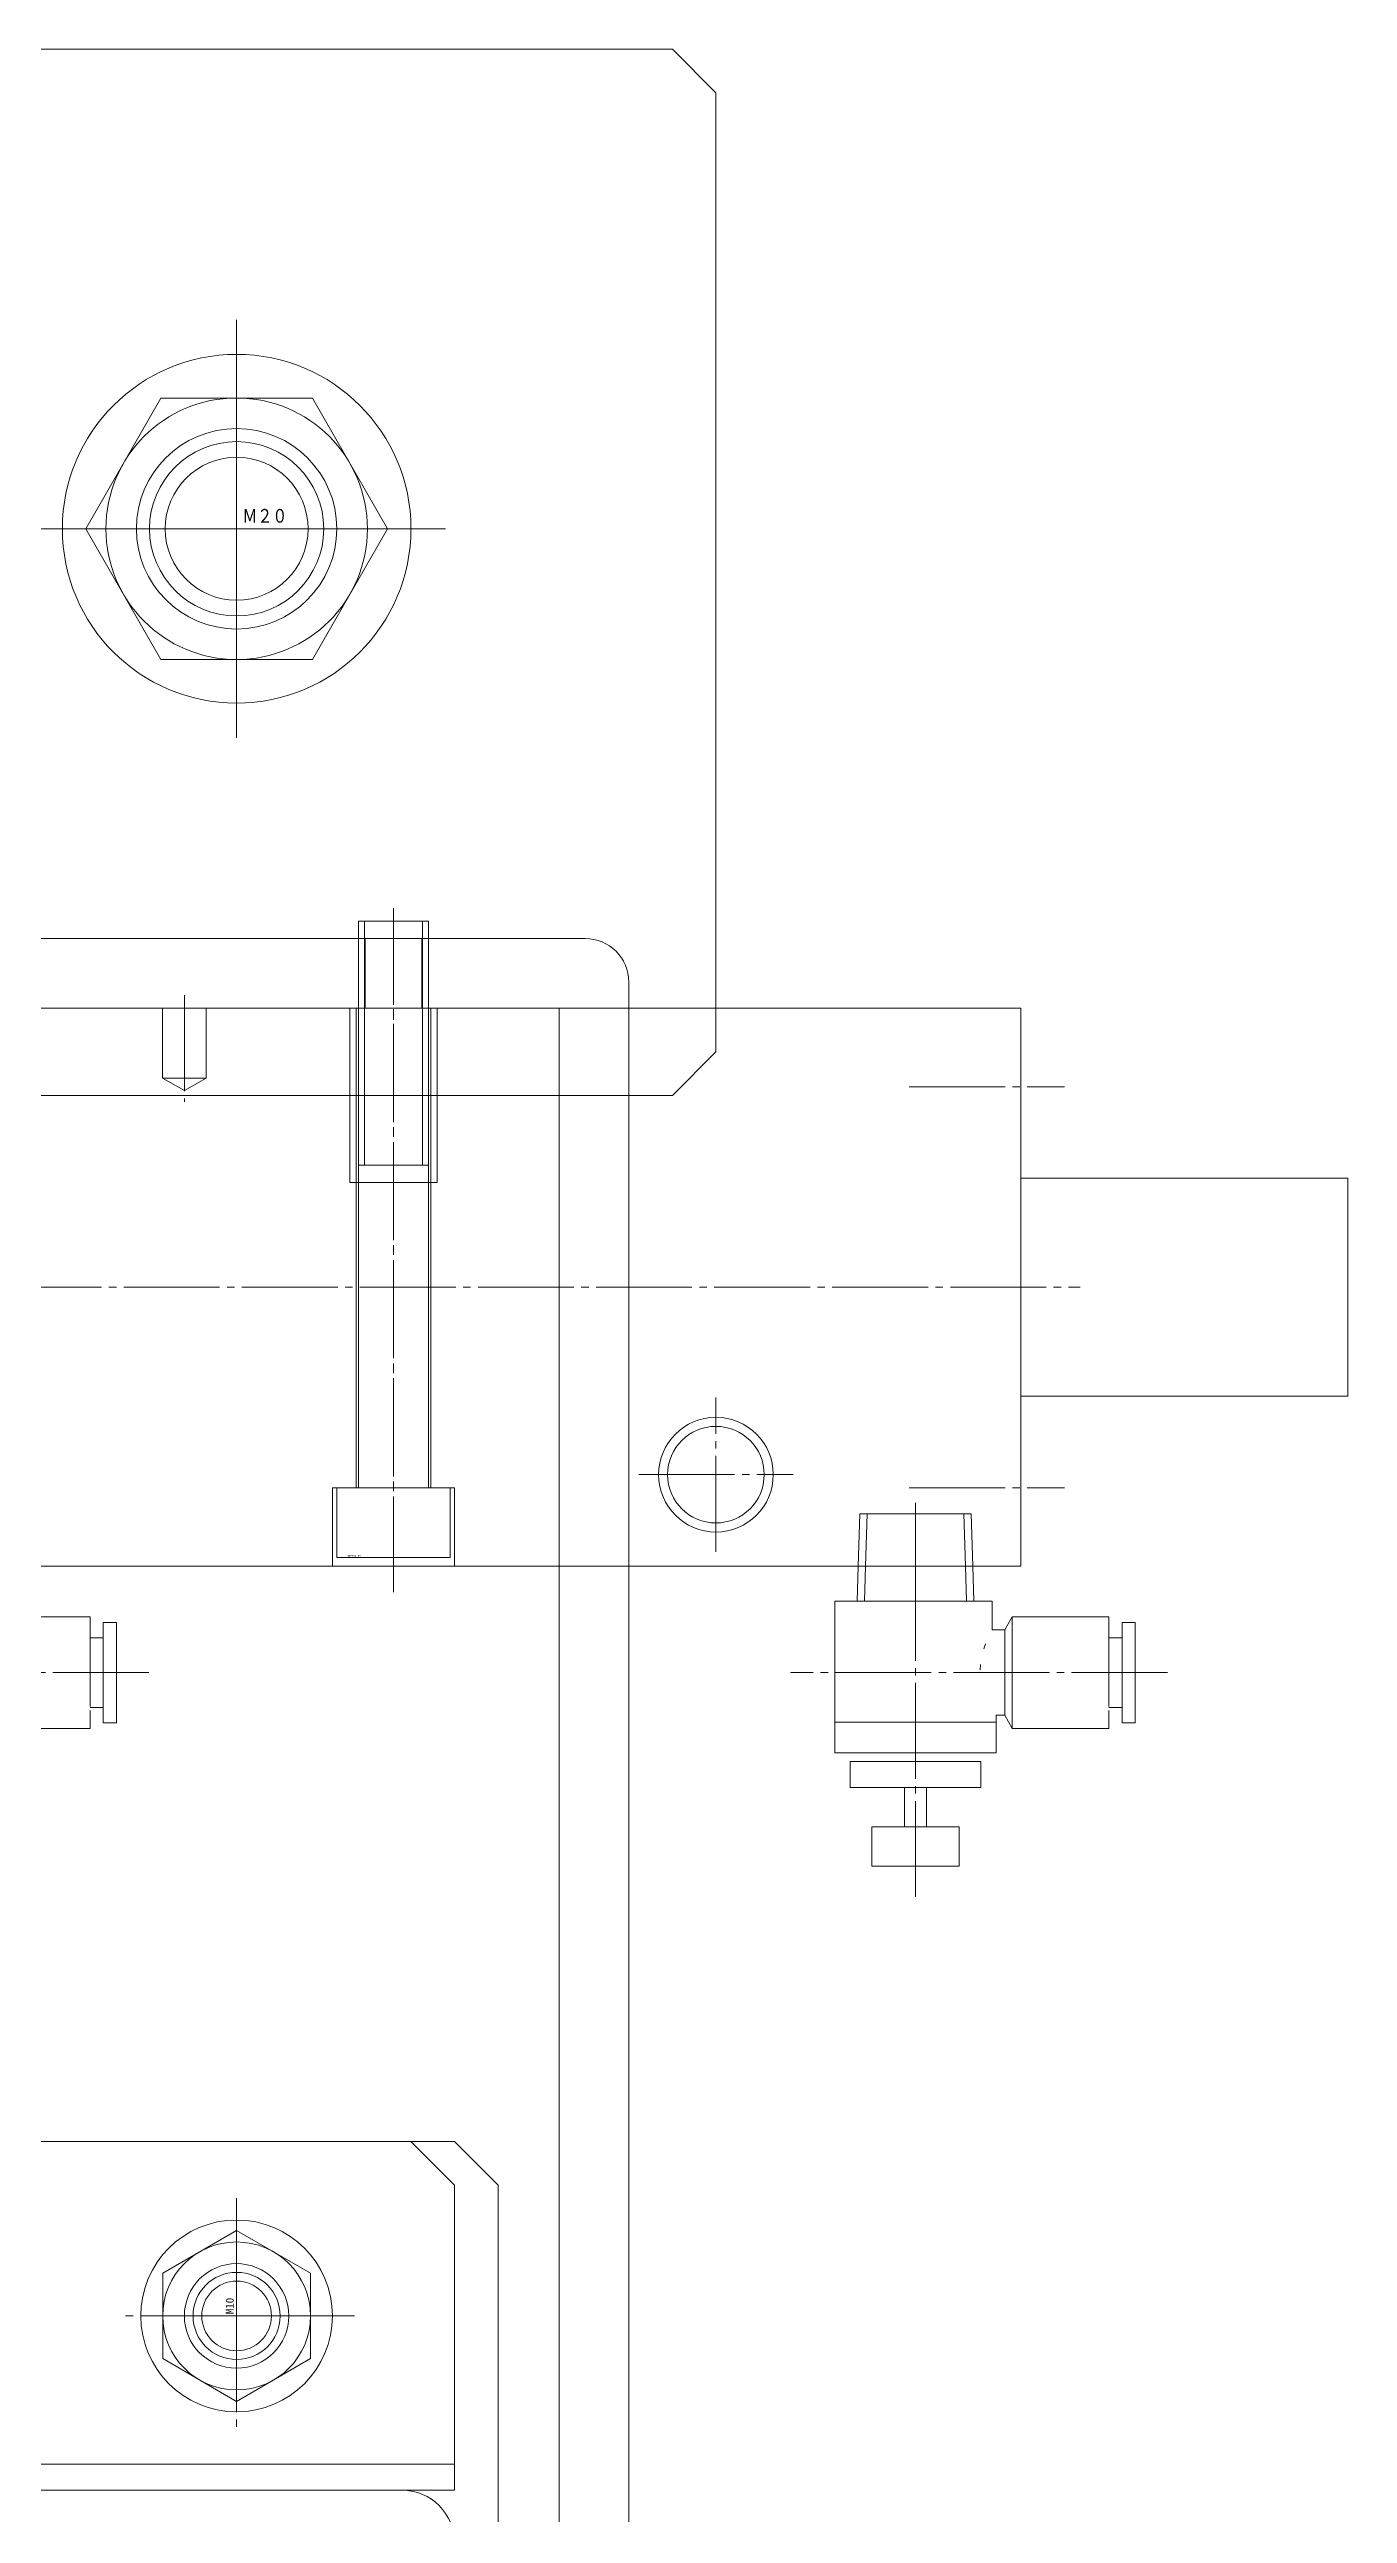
# Model space of a CAD drawing. Units: millimetres at full size. Extents: x -21196 to 21204, y -11807 to 11807.
# Drawn here: x -6676 to -6527, y -1602.8 to -1320.1 of the extents above; entities that cross this region are included whole.
import ezdxf
from ezdxf.enums import TextEntityAlignment as Align

# ---------------------------------------------------------------- set-up
doc = ezdxf.new("R2010")
doc.units = ezdxf.units.MM
doc.header["$LTSCALE"] = 0.5
doc.linetypes.add('USER4', pattern=[27.1, 22, -1.7, 1.7, -1.7])
doc.layers.add('1-0_設備-5(241129配置図菊池追記(立面図).jww)(機器配置図 260128.dwg)', color=7, linetype='Continuous', lineweight=9)
doc.styles.add('ＭＳ ゴシック', font='')
doc.styles.get('ＭＳ ゴシック').set_extended_font_data('MS Gothic')

msp = doc.modelspace()

# ---------------------------------------------------------------- linework, layer by layer
at = {"layer": '1-0_設備-5(241129配置図菊池追記(立面図).jww)(機器配置図 260128.dwg)', "linetype": 'USER4'}
for p, q in [((-6654.5215, -1399.1236), (-6654.5215, -1351.1707)), ((-6654.5215, -1356.2163), (-6654.5215, -1394.078)), ((-6630.545, -1375.1471), (-6678.498, -1375.1471)), ((-6673.4524, -1375.1471), (-6635.5907, -1375.1471)), ((-6636.5215, -1418.6471), (-6636.5215, -1494.6471)), ((-6636.5215, -1418.7578), (-6636.5215, -1433.5365)), ((-6660.5215, -1428.6471), (-6660.5215, -1440.8702)), ((-6636.5215, -1497.1401), (-6636.5215, -1427.7485)), ((-6577.3429, -1439.1471), (-6559.5215, -1439.1471)), ((-6816.5215, -1462.1471), (-6557.7151, -1462.1471)), ((-6599.5215, -1492.4987), (-6599.5215, -1474.7956)), ((-6608.3731, -1483.6471), (-6590.67, -1483.6471)), ((-6577.3429, -1485.1471), (-6559.5215, -1485.1471)), ((-6576.6215, -1486.8732), (-6576.6215, -1496.8732)), ((-6576.6215, -1532.0873), (-6576.6217, -1488.1471)), ((-6664.611, -1506.347), (-6707.8564, -1506.347)), ((-6547.711, -1506.347), (-6590.9564, -1506.347)), ((-6654.5215, -1566.6349), (-6654.5215, -1593.6594)), ((-6654.5215, -1569.1951), (-6654.5215, -1591.0991)), ((-6654.5215, -1589.4882), (-6654.5215, -1570.8061)), ((-6641.0093, -1580.1471), (-6668.0338, -1580.1471)), ((-6643.5695, -1580.1471), (-6665.4735, -1580.1471)), ((-6663.8626, -1580.1471), (-6645.1805, -1580.1471))]:
    msp.add_line(p, q, dxfattribs=at)
at = {"layer": '1-0_設備-5(241129配置図菊池追記(立面図).jww)(機器配置図 260128.dwg)'}
for p, q in [((-6663.2215, -1360.1471), (-6671.8215, -1375.1471)), ((-6671.8215, -1375.1471), (-6663.2215, -1390.1471)), ((-6640.5215, -1420.1471), (-6640.5215, -1485.1471)), ((-6632.5215, -1420.1471), (-6640.5215, -1420.1471)), ((-6639.845, -1420.1471), (-6639.845, -1448.1471)), ((-6633.198, -1420.1471), (-6633.198, -1448.1471)), ((-6632.5215, -1420.1471), (-6632.5215, -1485.1471)), ((-6614.5215, -1422.1471), (-6691.5215, -1422.1471)), ((-6614.5215, -1422.1471), (-6691.5215, -1422.1471)), ((-6614.5215, -1422.1471), (-6691.5215, -1422.1471)), ((-6640.5215, -1422.1471), (-6640.5215, -1430.1471)), ((-6639.7715, -1422.1471), (-6639.7715, -1430.1471)), ((-6633.2715, -1422.1471), (-6633.2715, -1430.1471)), ((-6632.5215, -1422.1471), (-6632.5215, -1430.1471)), ((-6609.5215, -1427.1471), (-6609.5215, -1430.1471)), ((-6609.5215, -1427.1471), (-6609.5215, -1430.1471)), ((-6609.5215, -1427.1471), (-6609.5215, -1430.1471)), ((-6709.5215, -1430.1471), (-6609.5215, -1430.1471)), ((-6709.5215, -1430.1471), (-6609.5215, -1430.1471)), ((-6709.5215, -1430.1471), (-6609.5215, -1430.1471)), ((-6564.5215, -1430.1471), (-6708.5215, -1430.1471)), ((-6663.0215, -1430.1471), (-6663.0215, -1438.1471)), ((-6658.0215, -1430.1471), (-6658.0215, -1438.1471)), ((-6641.5215, -1430.1471), (-6641.5215, -1450.1471)), ((-6640.8215, -1430.1471), (-6640.8215, -1485.1471)), ((-6632.2215, -1430.1471), (-6632.2215, -1485.1471)), ((-6631.5215, -1430.1471), (-6631.5215, -1450.1471)), ((-6617.5215, -3430.1471), (-6617.5215, -1430.1471)), ((-6564.5215, -1494.1471), (-6564.5215, -1430.1471)), ((-6663.0215, -1438.1471), (-6660.5215, -1439.5909)), ((-6663.0215, -1438.1471), (-6658.0215, -1438.1471)), ((-6658.0215, -1438.1471), (-6660.5215, -1439.5909)), ((-6604.5215, -1440.1471), (-6609.5215, -1440.1471)), ((-6641.5215, -1450.1471), (-6631.5215, -1450.1471)), ((-6632.5215, -1448.1471), (-6640.5215, -1448.1471)), ((-6527.0215, -1474.6471), (-6564.5215, -1474.6471)), ((-6643.0215, -1485.1471), (-6630.0215, -1485.1471)), ((-6583.1996, -1494.1471), (-6583.0121, -1488.1471)), ((-6570.231, -1488.1471), (-6583.0124, -1488.1471)), ((-6582.343, -1494.1471), (-6582.1555, -1488.1471)), ((-6571.0873, -1488.1471), (-6570.8998, -1494.1471)), ((-6570.231, -1488.1471), (-6570.0434, -1494.1471)), ((-6564.5215, -1494.1471), (-6708.5215, -1494.1471)), ((-6583.3246, -1498.1469), (-6583.1996, -1494.1471)), ((-6570.0434, -1494.1471), (-6583.1996, -1494.1471)), ((-6582.468, -1498.147), (-6582.343, -1494.1471)), ((-6570.8998, -1494.1471), (-6570.7748, -1498.1469)), ((-6570.0434, -1494.1471), (-6569.9185, -1498.1469)), ((-6585.8715, -1498.147), (-6567.8214, -1498.147)), ((-6585.8715, -1512.047), (-6585.8715, -1498.147)), ((-6567.8214, -1501.4471), (-6567.8214, -1498.147)), ((-6682.4214, -1499.947), (-6671.3215, -1499.947)), ((-6671.3215, -1510.222), (-6671.3215, -1499.947)), ((-6669.8215, -1500.597), (-6669.8215, -1510.347)), ((-6668.3215, -1500.597), (-6669.8215, -1500.597)), ((-6668.3215, -1500.597), (-6668.3215, -1506.347)), ((-6566.3877, -1501.4471), (-6565.5216, -1499.9469)), ((-6565.5214, -1512.7469), (-6565.5215, -1499.9469)), ((-6565.5214, -1499.947), (-6554.4215, -1499.947)), ((-6554.4215, -1510.222), (-6554.4215, -1499.947)), ((-6552.9215, -1500.597), (-6552.9215, -1510.347)), ((-6551.4215, -1500.597), (-6552.9215, -1500.597)), ((-6551.4215, -1500.597), (-6551.4215, -1506.347)), ((-6669.8215, -1502.347), (-6671.3215, -1502.347)), ((-6568.7758, -1503.6359), (-6568.5835, -1503.0644)), ((-6567.8214, -1501.4471), (-6566.3876, -1501.4471)), ((-6566.3877, -1501.4472), (-6566.3875, -1511.2471)), ((-6552.9215, -1502.347), (-6554.4215, -1502.347)), ((-6668.3215, -1506.347), (-6668.3215, -1512.097)), ((-6569.2136, -1506.0262), (-6569.1587, -1505.4186)), ((-6551.4215, -1506.347), (-6551.4215, -1512.097)), ((-6669.8215, -1510.347), (-6671.3215, -1510.347)), ((-6671.3215, -1510.697), (-6671.3215, -1512.747)), ((-6669.8215, -1510.347), (-6669.8215, -1512.097)), ((-6669.8215, -1512.097), (-6668.3215, -1512.097)), ((-6585.8715, -1515.547), (-6585.8715, -1512.047)), ((-6567.3715, -1512.047), (-6585.8715, -1512.047)), ((-6567.3766, -1511.2471), (-6566.3874, -1511.2471)), ((-6567.3766, -1512.047), (-6567.3766, -1511.2471)), ((-6567.3715, -1515.547), (-6567.3715, -1512.047)), ((-6566.3874, -1511.2471), (-6565.5215, -1512.7468)), ((-6552.9215, -1510.347), (-6554.4215, -1510.347)), ((-6554.4215, -1510.697), (-6554.4215, -1512.747)), ((-6552.9215, -1510.347), (-6552.9215, -1512.097)), ((-6552.9215, -1512.097), (-6551.4215, -1512.097)), ((-6682.4214, -1512.747), (-6671.3215, -1512.747)), ((-6565.5214, -1512.747), (-6554.4215, -1512.747)), ((-6583.6215, -1515.547), (-6585.8715, -1515.547)), ((-6576.6215, -1516.547), (-6584.1215, -1516.547)), ((-6584.1215, -1516.547), (-6584.1215, -1519.547)), ((-6567.3715, -1515.547), (-6583.6215, -1515.547)), ((-6569.1215, -1516.547), (-6576.6215, -1516.547)), ((-6569.1215, -1519.547), (-6569.1215, -1516.547)), ((-6576.6215, -1519.547), (-6584.1215, -1519.547)), ((-6577.8715, -1519.547), (-6577.8715, -1524.047)), ((-6569.1215, -1519.547), (-6576.6215, -1519.547)), ((-6575.3715, -1524.047), (-6575.3715, -1519.547)), ((-6581.6215, -1524.047), (-6581.6215, -1528.547)), ((-6581.6215, -1524.047), (-6575.3715, -1524.047)), ((-6575.3715, -1524.047), (-6571.6215, -1524.047)), ((-6571.6215, -1528.547), (-6571.6215, -1524.047)), ((-6571.6215, -1528.547), (-6581.6215, -1528.547)), ((-6663.0085, -1585.0471), (-6663.0085, -1575.2471)), ((-6663.0085, -1585.0471), (-6654.5215, -1589.9471)), ((-7329.5215, -1597.1471), (-6629.5215, -1597.1471)), ((-6635.5215, -1600.1471), (-7323.5215, -1600.1471))]:
    msp.add_line(p, q, dxfattribs=at)
for points in [[(-6719.5215, -1330.1471), (-6719.5215, -1325.1471), (-6714.5215, -1320.1471), (-6604.5215, -1320.1471), (-6599.5215, -1325.1471), (-6599.5215, -1435.1471), (-6604.5215, -1440.1471)], [(-6609.5215, -1440.1471), (-6714.5215, -1440.1471), (-6719.5215, -1435.1471), (-6719.5215, -1330.1471)], [(-6637.2215, -1375.1471), (-6645.8215, -1360.1471), (-6663.2215, -1360.1471)], [(-6663.2215, -1390.1471), (-6645.8215, -1390.1471), (-6637.2215, -1375.1471)], [(-6709.5215, -3423.1471), (-6709.5215, -3430.1471), (-6609.5215, -3430.1471), (-6609.5215, -1430.1471), (-6709.5215, -1430.1471), (-6709.5215, -1437.1471)], [(-6527.0215, -1474.6471), (-6527.0215, -1449.6471), (-6564.5215, -1449.6471)], [(-6643.5215, -1494.1471), (-6643.5215, -1485.1471), (-6629.5215, -1485.1471), (-6629.5215, -1494.1471)], [(-6643.0215, -1485.1471), (-6643.0215, -1493.1471), (-6630.0215, -1493.1471), (-6630.0215, -1485.1471)], [(-6624.5215, -2965.1471), (-6624.5215, -3035.1471), (-6629.5215, -3040.1471), (-7329.5215, -3040.1471), (-7334.5215, -3035.1471), (-7334.5215, -1565.1471), (-7329.5215, -1560.1471), (-6629.5215, -1560.1471), (-6624.5215, -1565.1471), (-6624.5215, -1635.1471)], [(-6646.0345, -1575.2471), (-6654.5215, -1570.3471), (-6663.0085, -1575.2471)], [(-6654.5215, -1589.9471), (-6646.0345, -1585.0471), (-6646.0345, -1575.2471)]]:
    msp.add_lwpolyline(points, dxfattribs=at)
for points in [[(-6609.5215, -1430.1471), (-6709.5215, -1430.1471), (-6709.5215, -3430.1471), (-6609.5215, -3430.1471)], [(-6629.5215, -1565.1471), (-6629.5215, -1600.1471), (-7329.5215, -1600.1471), (-7329.5215, -1565.1471), (-7324.5215, -1560.1471), (-6634.5215, -1560.1471)]]:
    msp.add_lwpolyline(points, close=True, dxfattribs=at)
for centre, radius in [((-6654.5215, -1375.1471), 20), ((-6654.5215, -1375.1471), 15), ((-6654.5215, -1375.1471), 11.5), ((-6654.5215, -1375.1471), 10), ((-6654.5215, -1375.1471), 8.2), ((-6599.5215, -1483.6471), 6.579), ((-6599.5215, -1483.6471), 5.541), ((-6654.5215, -1580.1471), 11), ((-6654.5215, -1580.1471), 8.487), ((-6654.5215, -1580.1471), 6), ((-6654.5215, -1580.1471), 6), ((-6654.5215, -1580.1471), 5), ((-6654.5215, -1580.1471), 4)]:
    msp.add_circle(centre, radius, dxfattribs=at)
for centre, radius in [((-6614.5215, -1427.1471), 5), ((-6614.5215, -1427.1471), 5), ((-6614.5215, -1427.1471), 5), ((-6635.5215, -1606.1471), 6)]:
    msp.add_arc(centre, radius, 0, 90, dxfattribs=at)

# ---------------------------------------------------------------- texts
at = {"layer": '1-0_設備-5(241129配置図菊池追記(立面図).jww)(機器配置図 260128.dwg)', "style": 'ＭＳ ゴシック', "width": 0.8}
msp.add_text('Ｍ２０', height=1.574, dxfattribs=at).set_placement((-6653.856, -1374.9186), align=Align.BOTTOM_LEFT)
at = {"layer": '1-0_設備-5(241129配置図菊池追記(立面図).jww)(機器配置図 260128.dwg)', "style": 'ＭＳ ゴシック'}
for s, height, rotation, p in [('CS-M8x65L', 0.2203, 180, (-6640.271, -1492.7927)), ('M10', 0.918, 90, (-6654.5848, -1579.94))]:
    msp.add_text(s, height=height, rotation=rotation, dxfattribs=at).set_placement(p, align=Align.BOTTOM_LEFT)

doc.saveas('drawing.dxf')
